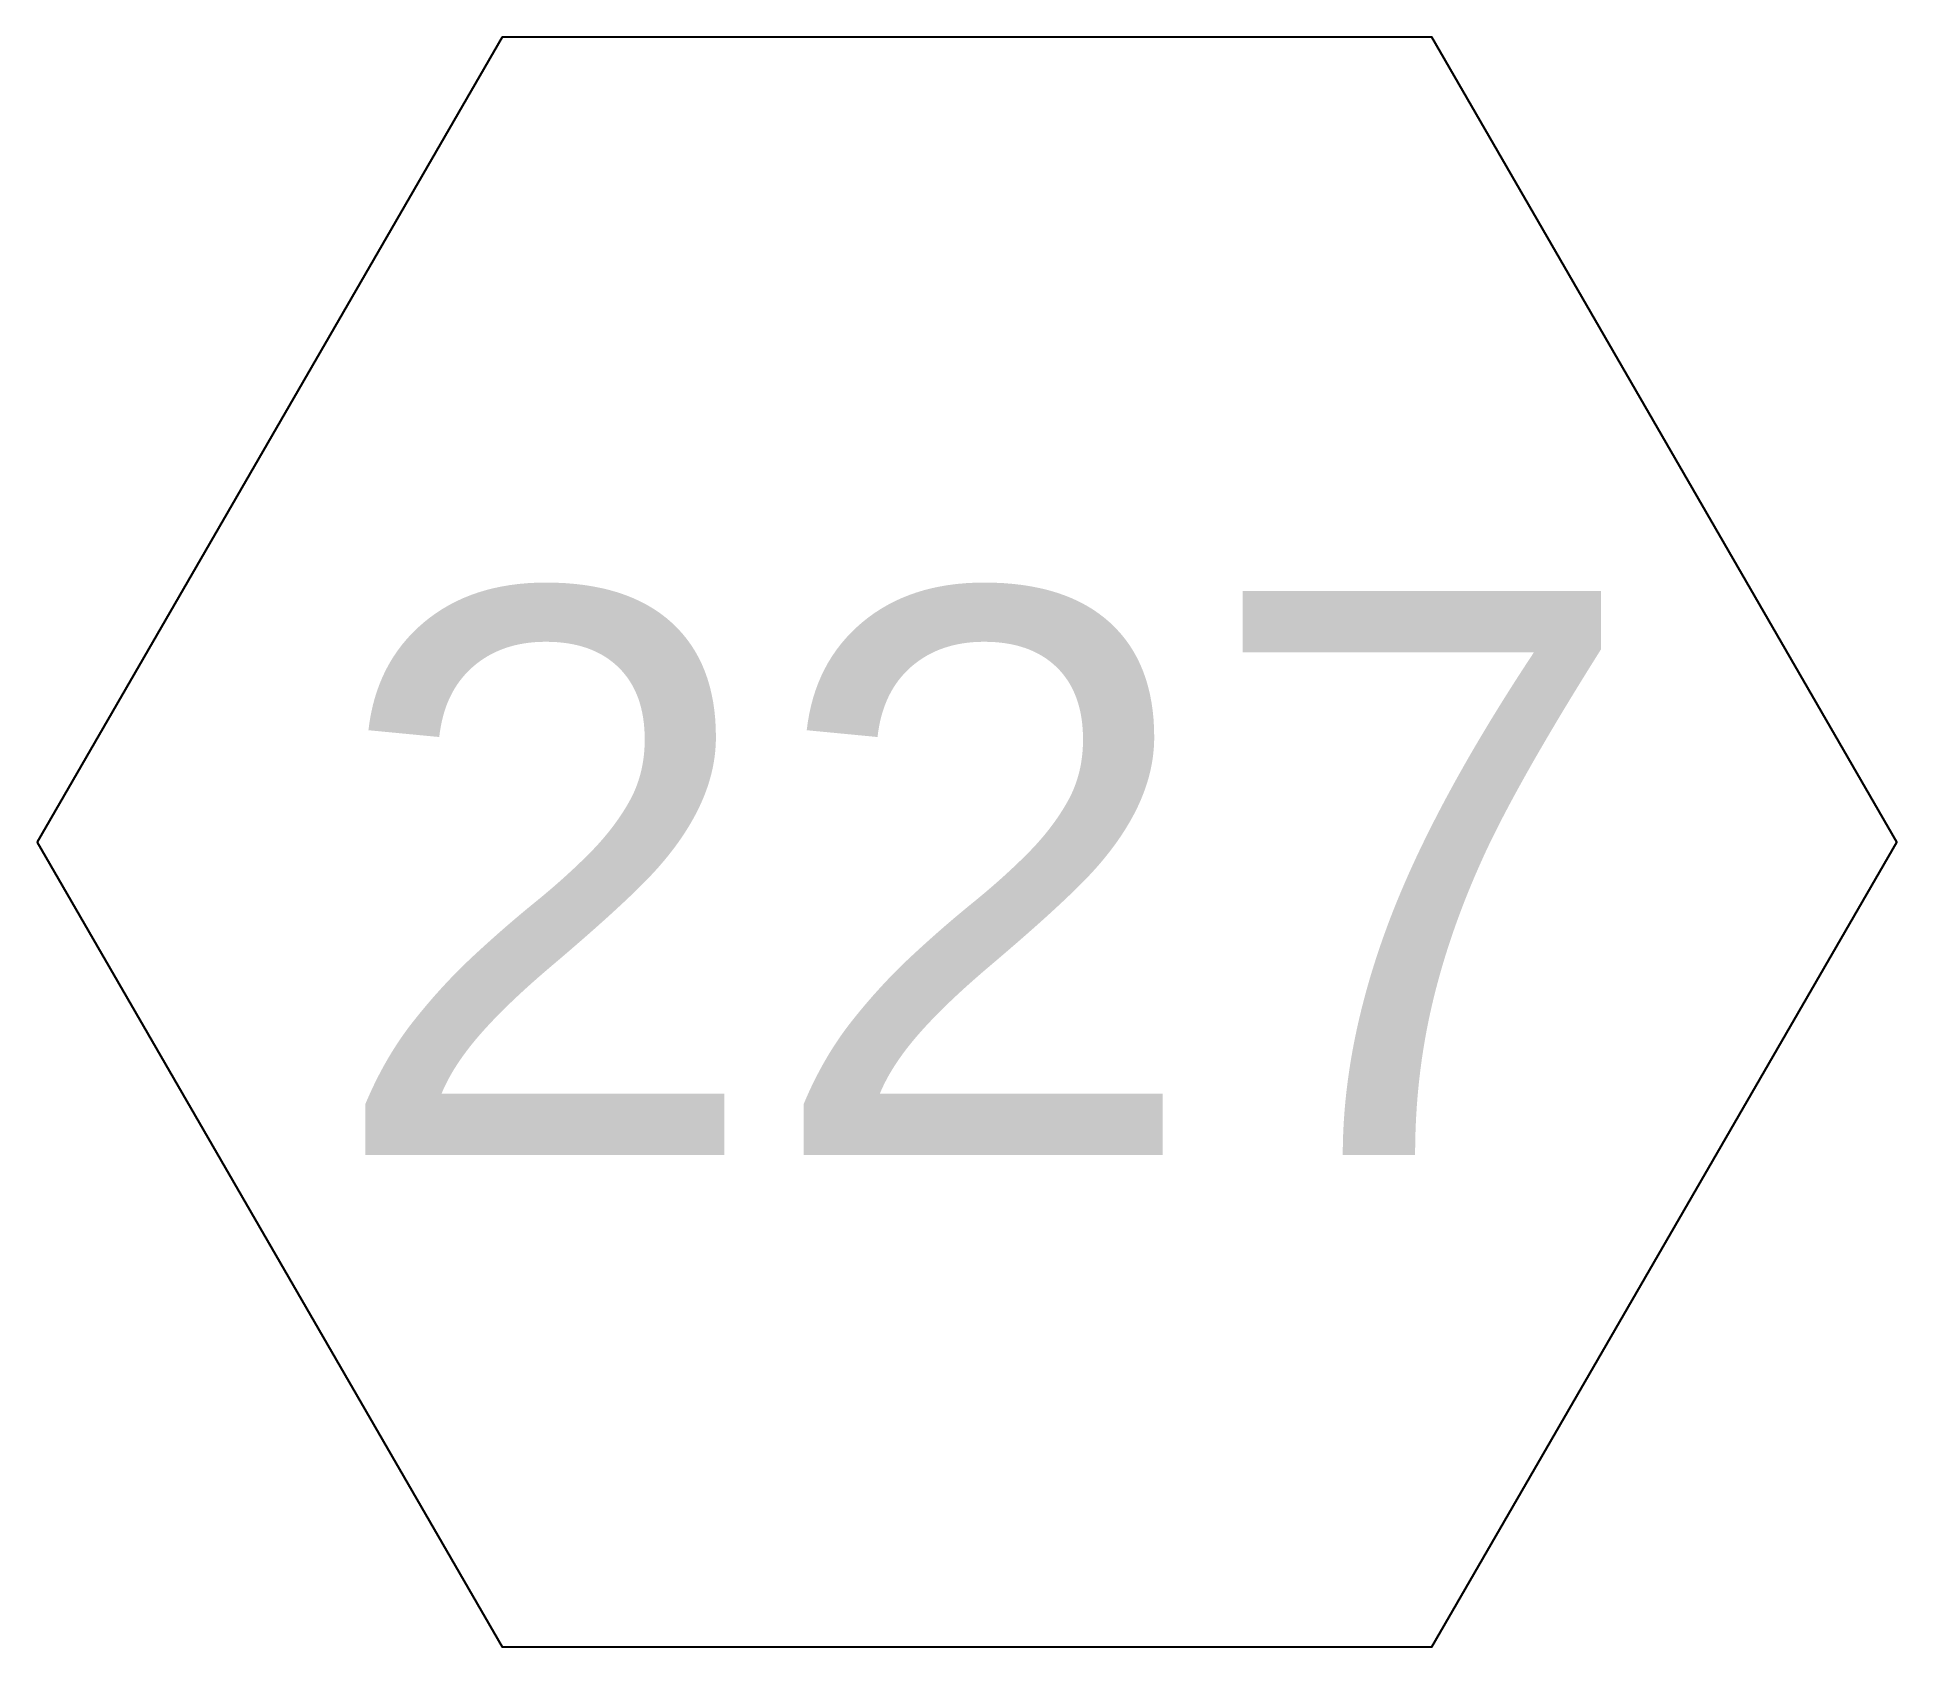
# Model space of a CAD drawing. Header units: inches. Extents: x 125.76 to 132.36, y 307.05 to 312.76.
import ezdxf

# ---------------------------------------------------------------- set-up
doc = ezdxf.new("R2010")
doc.units = ezdxf.units.IN
doc.header["$MEASUREMENT"] = 0
doc.layers.get('0').update_dxf_attribs({"color": 1})
doc.styles.get("Standard").update_dxf_attribs({"font": 'Arial.ttf', "height": 2})

msp = doc.modelspace()

# ---------------------------------------------------------------- linework, layer by layer
msp.add_lwpolyline([(127.4129, 312.758), (125.7649, 309.9035), (127.4129, 307.0491), (130.7089, 307.0491), (132.357, 309.9035), (130.7089, 312.758)], close=True)

# ---------------------------------------------------------------- texts
msp.add_text('227', height=2).set_placement((126.7877, 308.7939))

doc.saveas('drawing.dxf')
